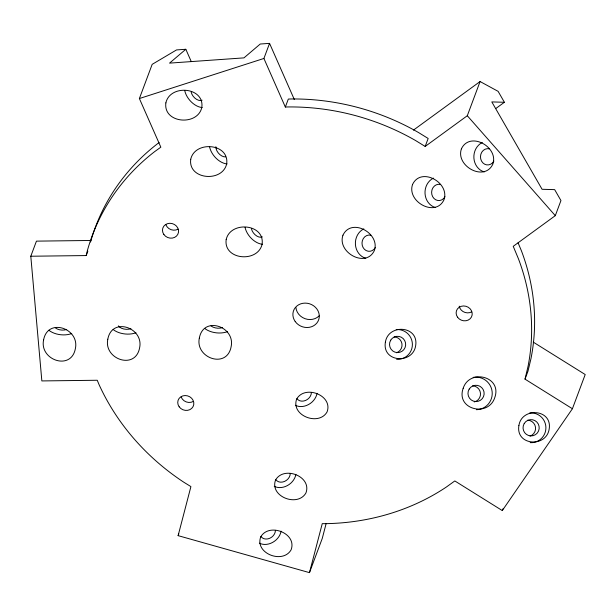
<?xml version="1.0" encoding="UTF-8"?>
<svg xmlns="http://www.w3.org/2000/svg" width="616" height="616" viewBox="0 0 616 616"><rect width="100%" height="100%" fill="white"/><g stroke="black" fill="none" stroke-linecap="round" stroke-linejoin="round"><path stroke-width="0.92" d="M326.134 523.585L322.26 538.438L309.471 572.634L178.124 535.65L190.914 486.602L183.891 482.274A228.205 205.459 20.5 0 1 99.168 384.869L97.243 380.257L41.849 380.927L30.8 256.233L86.194 255.563L87.295 250.912A228.205 205.459 20.5 0 1 154.601 151.667L160.838 147.178L139.385 98.545L152.175 64.349L176.523 49.927L185.824 49.272L191.26 61.585M309.471 572.634L322.253 523.639L324.547 523.677A228.205 205.459 20.5 0 0 446.323 487.056L454.816 480.942L502.286 510.572L572.41 408.739L525.009 379.148L527.989 366.62A228.205 205.459 20.5 0 0 518.426 258.759L513.236 246.323L555.301 215.654L560.953 200.554L554.662 189.636L542.08 189.281L491.807 101.917L504.396 102.271L498.113 91.345L480.08 81.535L413.459 130.107M30.8 256.233L36.444 241.133L91.037 240.471M86.194 255.563L87.849 251.135M480.08 81.535L467.298 115.731L425.171 146.446L415.615 140.556A228.205 205.459 20.5 0 0 287.618 106.953L285.339 107.045L263.91 58.466L269.554 43.366L260.252 44.021L243.959 57.873L169.539 63.125L185.824 49.272M285.339 107.045L288.319 99.076L290.598 98.976A228.205 205.459 20.5 0 1 418.595 132.579L428.158 138.469L425.171 146.446M178.124 535.65L178.786 533.872M525.009 379.148L527.989 371.171L530.969 358.643A228.205 205.459 20.5 0 0 521.413 250.789L518.071 242.796M502.286 510.572L502.949 508.793M572.41 408.739L585.2 374.536L533.21 342.088M495.872 108.478L504.396 102.271M159.136 142.573L157.581 143.69A228.205 205.459 20.5 0 0 90.537 242.019M139.385 98.545L263.91 58.466M467.298 115.731L555.301 215.654M269.554 43.366L294.356 99.607M471.733 311.827A8.147 7.338 20.5 0 1 459.213 306.175M319.142 315.862A13.367 12.035 20.5 0 1 305.028 318.68A13.367 12.035 20.5 0 1 295.903 307.5M394.178 336.883A8.147 8.085 81 0 1 396.481 352.768M178.086 229.152A8.147 7.338 20.5 0 1 165.912 224.778M193.347 401.416A8.147 7.338 20.5 0 1 181.181 397.043M472.634 385.855A8.147 8.085 81 0 1 474.266 401.932M527.696 420.212A8.147 8.085 81 0 1 529.999 436.105M222.422 327.543A8.147 4.728 6.5 0 1 211.019 325.926M130.9 328.651A8.147 4.728 6.5 0 1 118.411 325.887M66.682 329.429A8.147 4.728 6.5 0 1 55.278 327.812M311.365 392.461A8.147 6.522 -35.5 0 1 305.829 400.338A8.147 6.522 -35.5 0 1 297.181 398.906M290.236 473.481A8.147 6.522 -35.5 0 1 284.7 481.358A8.147 6.522 -35.5 0 1 276.053 479.926M275.406 530.337A8.147 6.522 -35.5 0 1 269.87 538.222A8.147 6.522 -35.5 0 1 261.223 536.79M375.398 247.486A8.147 7.261 -88.4 0 1 366.127 250.558A8.147 7.261 -88.4 0 1 362.393 240.587A8.147 7.261 -88.4 0 1 370.801 235.204M445.022 196.727A8.147 7.261 -88.4 0 1 435.743 199.792A8.147 7.261 -88.4 0 1 432.008 189.828A8.147 7.261 -88.4 0 1 440.425 184.446M493.878 161.099A8.147 7.261 -88.4 0 1 484.6 164.172A8.147 7.261 -88.4 0 1 480.873 154.208A8.147 7.261 -88.4 0 1 489.281 148.826M262.377 236.906A8.147 5.182 49.6 0 1 251.451 228.775M225.548 156.911A8.147 5.182 49.6 0 1 215.854 146.693M202.087 100.185A8.147 5.182 49.6 0 1 191.16 92.061M281.065 531.161A14.337 11.465 -35.5 0 1 259.413 543.143M295.888 474.305A14.337 11.465 -35.5 0 1 274.236 486.286M317.024 393.285A14.337 11.465 -35.5 0 1 295.372 405.259M227.466 331.639A16.301 9.448 6.5 0 1 204.666 328.397M135.951 332.748A16.301 9.448 6.5 0 1 113.144 329.506M71.726 333.525A16.301 9.448 6.5 0 1 48.918 330.284M262.516 244.282A16.301 10.372 49.6 0 1 245.029 227.35M227.088 163.948A16.301 10.372 49.6 0 1 209.602 147.008M202.225 107.569A16.301 10.372 49.6 0 1 184.738 90.629M484.276 171.91A15.577 13.875 -88.4 0 1 473.897 158.073A15.577 13.875 -88.4 0 1 482.297 142.504M435.42 207.53A15.577 13.875 -88.4 0 1 425.04 193.694A15.577 13.875 -88.4 0 1 433.441 178.124M365.796 258.296A15.577 13.875 -88.4 0 1 355.417 244.452A15.577 13.875 -88.4 0 1 363.825 228.89M529.745 412.936A14.907 14.792 81 0 1 545.907 427.604A14.907 14.792 81 0 1 530.168 442.65M473.157 377.377A16.301 16.17 81 0 1 492.145 391.799A16.301 16.17 81 0 1 476.43 409.709M396.227 329.606A14.907 14.792 81 0 1 412.389 344.267A14.907 14.792 81 0 1 396.65 359.32M43.59 339.986C39.278 360.052 71.317 371.202 75.398 348.51C79.718 328.444 47.671 317.294 43.59 339.986M107.815 339.208C103.496 359.274 135.543 370.424 139.624 347.732C143.936 327.666 111.896 316.516 107.815 339.208M199.33 338.099C195.018 358.166 227.058 369.315 231.139 346.623C235.458 326.557 203.411 315.407 199.33 338.099M385.37 342.288C382.028 362.462 412.913 364.441 415.661 345.684C419.003 325.51 388.119 323.523 385.37 342.288M518.888 425.618C515.546 445.792 546.423 447.778 549.179 429.013C552.521 408.839 521.637 406.86 518.888 425.618M165.873 102.895C163.063 123.431 197.682 126.311 201.817 107.423C204.627 86.887 170.008 84.015 165.873 102.895M190.737 159.274C187.926 179.81 222.545 182.69 226.68 163.802C229.491 143.266 194.872 140.394 190.737 159.274M226.172 239.616C223.354 260.152 257.981 263.024 262.108 244.144C264.926 223.608 230.307 220.728 226.172 239.616M342.95 235.212C336.867 252.352 365.919 268.545 374.351 250.55C380.434 233.418 351.382 217.225 342.95 235.212M412.566 184.454C406.491 201.586 435.543 217.779 443.974 199.792C450.057 182.659 421.005 166.466 412.566 184.454M461.423 148.833C455.347 165.966 484.399 182.159 492.831 164.172C498.914 147.031 469.862 130.838 461.423 148.833M463.178 388.288C455.563 409.509 488.311 417.571 494.771 397.62C502.387 376.399 469.631 368.337 463.178 388.288M296.704 398.991C290.475 415.469 318.749 426.511 327.058 411.942C333.287 395.464 305.012 384.423 296.704 398.991M275.575 480.018C269.346 496.496 297.62 507.538 305.929 492.962C312.15 476.484 283.876 465.442 275.575 480.018M260.745 536.875C254.516 553.353 282.79 564.395 291.099 549.826C297.328 533.348 269.053 522.306 260.745 536.875M457.549 317.209A8.147 7.338 20.5 0 0 471.448 317.04A8.147 7.338 20.5 0 0 463.509 305.96A8.147 7.338 20.5 0 0 457.549 317.209M179.164 406.799A8.147 7.338 20.5 0 0 193.062 406.629A8.147 7.338 20.5 0 0 185.123 395.549A8.147 7.338 20.5 0 0 179.164 406.799M163.894 234.534A8.147 7.338 20.5 0 0 177.801 234.365A8.147 7.338 20.5 0 0 169.854 223.292A8.147 7.338 20.5 0 0 163.894 234.534M295.226 321.552A13.367 12.035 20.5 0 0 318.025 321.283A13.367 12.035 20.5 0 0 305.005 303.111A13.367 12.035 20.5 0 0 295.226 321.552M390.721 340.155A8.147 8.085 81 0 0 397.366 352.591A8.147 8.085 81 0 0 404.72 340.602A8.147 8.085 81 0 0 390.721 340.155M469.176 389.12A8.147 8.085 81 0 0 475.822 401.563A8.147 8.085 81 0 0 483.175 389.566A8.147 8.085 81 0 0 469.176 389.12M524.239 423.485A8.147 8.085 81 0 0 530.884 435.92A8.147 8.085 81 0 0 538.238 423.931A8.147 8.085 81 0 0 524.239 423.485"/></g></svg>
